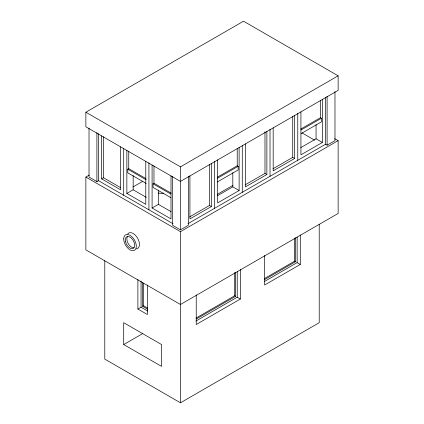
<?xml version="1.0" encoding="UTF-8"?>
<svg xmlns="http://www.w3.org/2000/svg" width="424" height="424" viewBox="0 0 424 424"><rect width="100%" height="100%" fill="white"/><g stroke="black" fill="none" stroke-linecap="round" stroke-linejoin="round"><path stroke-width="0.64" d="M85.865 112.228L243.535 21.2L338.135 75.817L338.135 90.381L180.465 181.414L85.865 126.797L85.865 112.228L180.465 166.849L338.135 75.817M334.695 138.648L338.135 140.63L338.135 213.458L180.465 304.485L85.865 249.869L85.865 177.041L89.305 175.059M89.019 128.117L89.019 177.041L96.9 181.594L98.479 180.682L173.013 223.718M101.633 135.897L101.633 178.864L103.525 177.773L120.723 187.705M146.153 183.449L127.804 172.854L127.804 169.213L128.753 168.667L145.951 178.599M132.876 187.042L142.623 181.414M126.861 150.462L126.861 193.429L133.168 189.788L146.354 197.404M170.803 197.685L153.032 187.419L153.032 183.778L153.976 183.232L171.179 193.164M152.084 165.026L152.084 207.993L158.391 204.352L171.005 211.634M217.475 177.158L237.228 165.758L238.171 166.303L238.171 169.945L217.295 181.997M300.727 129.092L320.475 117.692L321.424 118.238L321.424 121.879L301.109 133.608M217.295 178.356L238.171 166.303M301.109 129.967L321.424 118.238M217.448 194.287L232.93 185.352M217.576 195.671L232.813 186.873L239.12 190.514L239.12 147.552M300.828 147.605L316.06 138.812L322.367 142.453L322.367 99.486M189.729 216.85L209.477 205.444L211.369 206.536L211.369 163.569M245.226 184.806L264.979 173.4L266.871 174.497L266.871 131.53M272.976 168.784L292.724 157.383L294.616 158.475L294.616 115.508M211.369 206.536L189.926 218.917L189.926 175.949M239.12 190.514L217.676 202.895L217.676 159.928M266.871 174.497L245.427 186.873L245.427 143.911M294.616 158.475L273.178 170.856L273.178 127.889M322.367 142.453L300.923 154.834L300.923 111.867M187.906 223.724L325.521 144.271L327.1 145.183L334.981 140.63L334.981 91.706M172.584 176.363L172.584 225.287L180.465 229.84L188.351 225.287L188.351 176.363M85.865 177.041L180.465 231.663L338.135 140.63M137.895 279.543L137.895 309.038L141.049 307.22L147.727 311.073M142.623 282.474L142.623 306.308L143.572 305.762L147.584 308.078M123.707 344.542L161.544 366.389L161.544 344.542L123.707 322.696L123.707 344.542L142.623 333.619M195.989 318.101L234.705 295.751L235.649 296.296L235.649 272.462M264.417 278.594L294.616 261.158L295.565 261.703L295.565 237.869M196.365 318.975L235.649 296.296M264.226 279.798L295.565 261.703M195.946 321.037L237.228 297.203L240.382 299.026L240.382 269.531M264.338 281.552L297.139 262.615L300.293 264.433L300.293 234.938M240.382 299.026L196.233 324.514L196.233 295.019M300.293 264.433L264.661 285.007L264.661 255.513M104.786 260.712L104.786 359.107L180.465 402.8L319.214 322.696L319.214 224.301M302.015 132.887L314.629 140.169M127.804 169.213L146.153 179.808M153.032 183.778L170.803 194.044M101.633 178.864L120.554 189.788L120.554 146.821M126.861 193.429L145.777 204.352L145.777 161.385M152.084 207.993L171.005 218.917L171.005 175.949M142.623 306.308L147.785 309.287M137.895 309.038L147.356 314.502L147.356 285.007M327.1 96.259L327.1 145.183M325.521 97.329L325.521 144.271M320.475 100.324L320.475 117.692M316.06 124.598L316.06 138.812M297.77 113.351L297.77 160.293M297.139 237.053L297.139 262.615M294.616 237.986L294.616 261.158M292.724 116.399L292.724 157.383M270.024 129.373L270.024 176.315M264.979 131.758L264.979 173.4M242.274 145.395L242.274 192.337M237.228 148.389L237.228 165.758M237.228 271.641L237.228 297.203M234.705 272.579L234.705 295.751M232.813 172.663L232.813 186.873M214.523 161.417L214.523 208.359M209.477 164.459L209.477 205.444M180.465 166.849L180.465 229.84M180.465 231.663L180.465 402.8M158.391 190.138L158.391 204.352M153.976 165.864L153.976 183.232M148.93 162.869L148.93 209.816M143.572 283.253L143.572 305.762M141.049 281.001L141.049 307.22M133.168 175.573L133.168 189.788M128.753 151.299L128.753 168.667M123.707 148.305L123.707 195.252M103.525 136.788L103.525 177.773M98.479 133.74L98.479 180.682M96.9 132.67L96.9 181.594M133.894 247.775A6.689 3.864 60 0 1 128.196 243.524A6.689 3.864 60 0 1 127.529 236.534M127.704 233.969A8.92 5.152 60 0 1 137.625 238.193A8.92 5.152 60 0 1 136.316 248.893M163.871 193.169A11.151 6.434 0 0 1 158.11 193.005M125.425 241.277A6.689 3.864 60 0 0 133.311 248.406A6.689 3.864 60 0 0 131.302 238.076A6.689 3.864 60 0 0 125.425 241.277M123.707 238.945A8.92 5.152 60 0 0 133.168 250.711A8.92 5.152 60 0 0 133.168 238.097A8.92 5.152 60 0 0 123.707 238.945"/></g></svg>
